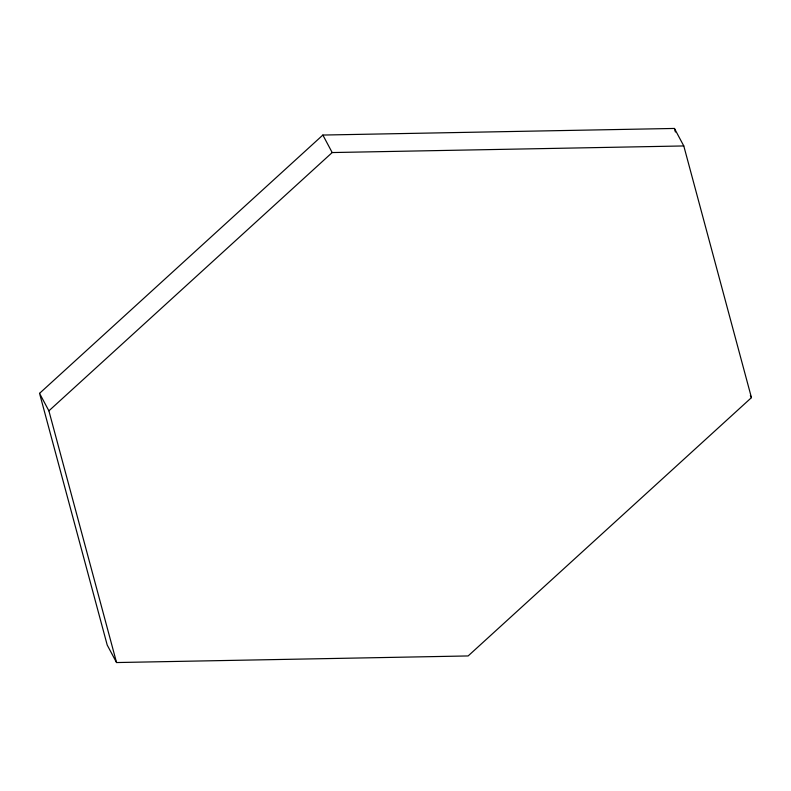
<?xml version="1.0" encoding="UTF-8"?>
<svg xmlns="http://www.w3.org/2000/svg" width="791" height="791" viewBox="0 0 791 791"><rect width="100%" height="100%" fill="white"/><g stroke="black" fill="none" stroke-linecap="round" stroke-linejoin="round"><path stroke-width="1.19" d="M39.55 393.354L322.857 135.053L674.446 128.449L683.79 145.949L751.45 397.646L468.143 655.947L116.554 662.551L107.21 645.051L39.55 393.354L48.894 410.845L116.554 662.551M48.894 410.845L332.19 152.554L683.79 145.949M750.352 395.589L751.45 397.646M322.857 135.053L332.19 152.554M674.446 128.449L675.405 132.018"/></g></svg>
